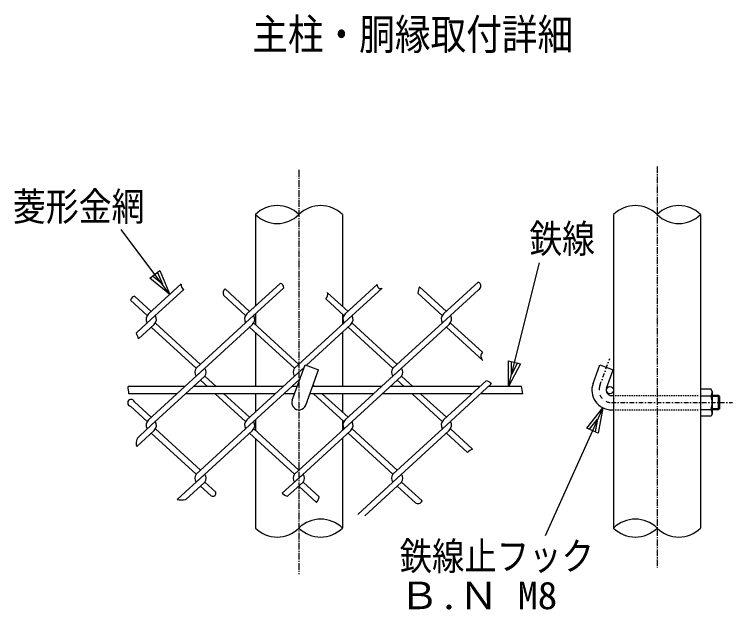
# Model space of a CAD drawing. Units: millimetres, scale not verified. Extents: x -2950 to 2950, y -2100 to 2100.
# Drawn here: x 978 to 1780, y 552 to 1216 of the extents above; entities that cross this region are included whole.
import ezdxf
from ezdxf.enums import TextEntityAlignment as Align

# ---------------------------------------------------------------- set-up
doc = ezdxf.new("R2010")
doc.units = ezdxf.units.MM
doc.header["$LTSCALE"] = 10
for name, pattern in [('USER1', [1.125, 0.75, -0.125, 0.125, -0.125]), ('USER2', [0.26, 0.01, -0.25]), ('USER3', [1.01, 0.5, -0.25, 0.01, -0.25])]:
    doc.linetypes.add(name, pattern=pattern)
doc.layers.add('0-1_1', color=7, linetype='Continuous', lineweight=25)
doc.layers.add('0-2_0', color=7, linetype='Continuous', lineweight=25)
doc.styles.add('ＭＳ ゴシック', font='')
doc.styles.get('ＭＳ ゴシック').set_extended_font_data('MS Gothic')

# ---------------------------------------------------------------- blocks, each defined once
blk = doc.blocks.new('C86')
at = {"layer": '0-1_1', "color": 4}
blk.add_line((9389.4, 17140.2), (9735.3, 18521.2), dxfattribs=at)
blk.add_lwpolyline([(9525.3, 17394.8), (9389.4, 17140.2), (9389.5, 17428.8)], close=True, dxfattribs=at)
blk.add_lwpolyline([(9491.3, 17403.3), (9423.4, 17276), (9423.4, 17420.3)], dxfattribs=at)
blk = doc.blocks.new('C87')
at = {"layer": '0-1_1', "color": 4}
blk.add_line((10442.3, 16903.6), (9800.7, 15475.5), dxfattribs=at)
blk.add_lwpolyline([(10263.7, 16676.9), (10442.3, 16903.6), (10391.4, 16619.5)], close=True, dxfattribs=at)
blk.add_lwpolyline([(10295.6, 16662.5), (10384.9, 16775.9), (10359.5, 16633.9)], dxfattribs=at)
blk = doc.blocks.new('C90')
at = {"layer": '0-1_1', "color": 4}
blk.add_line((22168.3, 18875.2), (21625.2, 19599.4), dxfattribs=at)
blk.add_lwpolyline([(22056.3, 19141.2), (22168.3, 18875.2), (21944.3, 19057.2)], close=True, dxfattribs=at)
blk.add_lwpolyline([(22028.3, 19120.2), (22084.3, 18987.2), (21972.3, 19078.2)], dxfattribs=at)

msp = doc.modelspace()

# ---------------------------------------------------------------- linework, layer by layer
at = {"layer": '0-1_1', "color": 4, "linetype": 'USER1'}
for p, q in [((1696.06, 1046.6), (1696.06, 598.48)), ((1296.06, 1042.68), (1296.06, 591.34))]:
    msp.add_line(p, q, dxfattribs=at)
at = {"layer": '0-1_1'}
for p, q in [((1247.46, 992.92), (1247.46, 890.68)), ((1344.66, 992.92), (1344.66, 890.47)), ((1647.46, 992.92), (1647.46, 642.92)), ((1744.66, 992.92), (1744.66, 642.92)), ((1128.1, 881.97), (1164.56, 915.38)), ((1237.95, 881.97), (1275.07, 915.98)), ((1347.79, 881.97), (1383.51, 914.69)), ((1457.64, 881.97), (1496.35, 917.43)), ((1131.17, 875.99), (1167.52, 909.3)), ((1241.02, 884.78), (1213.61, 909.9)), ((1241.02, 875.99), (1279.16, 910.94)), ((1350.87, 875.99), (1388.95, 910.89)), ((1460.72, 884.78), (1430.78, 912.22)), ((1460.72, 875.99), (1496.54, 908.82)), ((1131.17, 884.78), (1112.51, 901.88)), ((1236.47, 880.16), (1211.77, 902.8)), ((1346.32, 880.16), (1325.94, 898.84)), ((1350.87, 884.78), (1328.04, 905.7)), ((1456.17, 880.16), (1428.88, 905.16)), ((1126.63, 880.16), (1107.86, 897.36)), ((1131.17, 875.99), (1114.54, 860.75)), ((1241.02, 875.99), (1181.3, 821.27)), ((1247.46, 881.89), (1247.46, 870.09)), ((1350.87, 875.99), (1291.15, 821.27)), ((1344.66, 881.68), (1344.66, 870.3)), ((1460.72, 875.99), (1401, 821.27)), ((1134.25, 870.02), (1117.05, 854.26)), ((1131.17, 867.2), (1181.3, 821.27)), ((1135.72, 871.83), (1186.1, 825.66)), ((1244.1, 870.02), (1181.32, 812.5)), ((1241.02, 867.2), (1291.15, 821.27)), ((1245.57, 871.83), (1295.94, 825.66)), ((1353.94, 870.02), (1304.37, 824.59)), ((1350.87, 867.2), (1401, 821.27)), ((1355.42, 871.83), (1405.79, 825.66)), ((1463.79, 870.02), (1401.02, 812.5)), ((1460.72, 867.2), (1501.3, 830.02)), ((1465.26, 871.83), (1500.96, 839.11)), ((1247.46, 861.3), (1247.46, 800.92)), ((1344.66, 861.51), (1344.66, 800.92)), ((1128.1, 763.73), (1190.87, 821.25)), ((1301.89, 822.32), (1291.17, 812.5)), ((1303.58, 780.18), (1317.94, 819.65)), ((1347.79, 763.73), (1410.57, 821.25)), ((1639.57, 798.97), (1647.06, 819.54)), ((1131.17, 757.76), (1190.89, 812.48)), ((1203.51, 800.92), (1190.89, 812.48)), ((1237.95, 763.73), (1291.17, 812.5)), ((1350.87, 757.76), (1410.59, 812.48)), ((1423.2, 800.92), (1410.59, 812.48)), ((1193.92, 800.92), (1186.1, 808.09)), ((1241.02, 757.76), (1297.09, 809.13)), ((1313.36, 800.92), (1311.68, 802.45)), ((1413.61, 800.92), (1405.79, 808.09)), ((1457.64, 763.73), (1505.03, 807.15)), ((1460.72, 757.76), (1510.94, 803.78)), ((1168.68, 800.92), (1105.26, 800.92)), ((1278.53, 800.92), (1178.28, 800.92)), ((1294.1, 800.92), (1288.12, 800.92)), ((1388.38, 800.92), (1311.12, 800.92)), ((1498.23, 800.92), (1397.97, 800.92)), ((1544.6, 800.92), (1507.82, 800.92)), ((1756.5, 797.92), (1744.66, 797.92)), ((1744.66, 797.92), (1744.66, 767.92)), ((1757.66, 795.42), (1756.5, 797.92)), ((1159.95, 792.92), (1106.06, 792.92)), ((1269.8, 792.92), (1169.55, 792.92)), ((1236.47, 761.93), (1202.65, 792.92)), ((1241.02, 766.55), (1212.24, 792.92)), ((1247.46, 792.92), (1247.46, 772.45)), ((1291.19, 792.92), (1279.39, 792.92)), ((1379.65, 792.92), (1308.21, 792.92)), ((1346.32, 761.93), (1312.5, 792.92)), ((1350.87, 766.55), (1322.09, 792.92)), ((1344.66, 792.92), (1344.66, 772.24)), ((1489.5, 792.92), (1389.24, 792.92)), ((1456.17, 761.93), (1422.34, 792.92)), ((1460.72, 766.55), (1431.93, 792.92)), ((1546.06, 792.92), (1499.09, 792.92)), ((1645.21, 790.92), (1647.46, 790.92)), ((1744.66, 790.41), (1756.5, 790.41)), ((1764.46, 790.92), (1757.66, 790.92)), ((1765.66, 789.72), (1764.46, 790.92)), ((1764.46, 790.92), (1764.46, 774.92)), ((1765.66, 789.72), (1765.66, 776.12)), ((1126.63, 761.93), (1108.04, 778.96)), ((1131.17, 766.55), (1112.28, 783.86)), ((1645.21, 774.92), (1647.46, 774.92)), ((1744.66, 775.43), (1756.5, 775.43)), ((1764.46, 774.92), (1757.66, 774.92)), ((1765.66, 776.12), (1764.46, 774.92)), ((1247.46, 763.66), (1247.46, 751.86)), ((1344.66, 763.45), (1344.66, 752.07)), ((1131.17, 757.76), (1117.98, 745.67)), ((1241.02, 757.76), (1181.3, 703.04)), ((1350.87, 757.76), (1291.15, 703.04)), ((1460.72, 757.76), (1401, 703.04)), ((1134.25, 751.79), (1114.91, 734.06)), ((1131.17, 748.97), (1181.3, 703.04)), ((1135.72, 753.59), (1186.1, 707.43)), ((1244.1, 751.79), (1181.32, 694.26)), ((1241.02, 748.97), (1291.15, 703.04)), ((1245.57, 753.59), (1295.94, 707.43)), ((1353.94, 751.79), (1291.17, 694.26)), ((1350.87, 748.97), (1401, 703.04)), ((1355.42, 753.59), (1405.79, 707.43)), ((1463.79, 751.79), (1401.02, 694.26)), ((1460.72, 748.97), (1484.18, 727.46)), ((1465.26, 753.59), (1489.85, 731.06)), ((1247.46, 743.07), (1247.46, 642.92)), ((1344.66, 743.28), (1344.66, 642.92)), ((1160.04, 674.77), (1190.87, 703.02)), ((1277.5, 681.74), (1300.72, 703.02)), ((1361.7, 658.24), (1410.57, 703.02)), ((1169.62, 674.76), (1190.89, 694.25)), ((1203.18, 682.99), (1190.89, 694.25)), ((1283.41, 678.36), (1300.74, 694.25)), ((1318.77, 677.72), (1300.74, 694.25)), ((1369.5, 656.6), (1410.59, 694.25)), ((1433.52, 673.24), (1410.59, 694.25)), ((1198.07, 678.88), (1186.1, 689.85)), ((1315.81, 671.64), (1295.94, 689.85)), ((1426.15, 671.2), (1405.79, 689.85))]:
    msp.add_line(p, q, dxfattribs=at)
at = {"layer": '0-1_1', "color": 4, "linetype": 'USER3'}
for p, q in [((1632.06, 801.71), (1643.17, 832.24)), ((1645.21, 782.92), (1780.44, 782.92))]:
    msp.add_line(p, q, dxfattribs=at)
at = {"layer": '0-1_1', "linetype": 'USER2'}
for p, q in [((1647.46, 790.92), (1744.66, 790.92)), ((1647.46, 774.92), (1744.66, 774.92))]:
    msp.add_line(p, q, dxfattribs=at)
at = {"layer": '0-1_1', "color": 4}
for p, q in [((1765.66, 789.72), (1757.66, 789.72)), ((1765.66, 776.12), (1757.66, 776.12))]:
    msp.add_line(p, q, dxfattribs=at)
at = {"layer": '0-1_1'}
for points in [[(1288.54, 785.66), (1302.91, 825.12), (1317.94, 819.65)], [(1624.54, 804.44), (1632.02, 825.01), (1647.06, 819.54)], [(1757.66, 795.42), (1757.66, 770.42), (1756.5, 767.92), (1744.66, 767.92)]]:
    msp.add_lwpolyline(points, dxfattribs=at)
msp.add_circle((1643.46, 796.92), 4, dxfattribs=at)
at = {"layer": '0-1_1', "color": 4}
for centre, radius, start, end in [((1271.76, 968.4), 34.52, 45.26329, 134.73663), ((1320.36, 968.4), 34.52, 45.26329, 134.73663), ((1671.76, 968.4), 34.52, 45.26329, 134.73663), ((1720.36, 968.4), 34.52, 45.26329, 134.73663), ((1271.76, 1017.44), 34.52, 225.26355, 314.73669), ((1720.36, 1017.44), 34.52, 225.26337, 314.73669), ((1169.92, 914.22), 5.48, 167.87253, 243.97788), ((1274.43, 911.28), 4.74, 355.8866, 82.28421), ((1386.96, 913.84), 3.56, 166.11601, 304.07837), ((1494.77, 913.09), 4.62, 292.60126, 69.99497), ((1217.1, 905.2), 5.85, 126.60717, 204.21182), ((1450.61, 903.1), 21.82, 155.31758, 174.58073), ((1114.74, 894.93), 7.3, 107.75444, 160.57173), ((1320.51, 904.25), 7.67, 315.0863, 10.91983), ((710.59, 700.52), 434.57, 20.7187, 21.63587), ((1505.64, 834.73), 6.41, 136.88495, 227.33714), ((1504.88, 800.02), 7.14, 31.85026, 88.81895), ((990.11, 785.4), 116.19, 3.71096, 7.67615), ((1218.19, 737.22), 332.57, 9.64231, 11.04335), ((1108.64, 782.72), 3.81, 17.28237, 260.90268), ((1124.2, 737.81), 10.03, 128.34595, 201.94916), ((1511.09, 691.35), 45.03, 118.14438, 126.69124), ((1199.77, 681.99), 3.55, 241.29324, 16.34576), ((1164.88, 718.33), 43.83, 263.66666, 276.21576), ((1292.06, 700.33), 23.61, 231.91876, 248.48406), ((1304.77, 680.77), 14.33, 320.42987, 347.72482), ((1428.99, 675.25), 4.95, 234.8794, 336.00775), ((1320.36, 618.4), 34.52, 45.26356, 134.73663), ((1671.76, 618.4), 34.52, 45.26329, 134.73663), ((1271.76, 667.44), 34.52, 225.26337, 314.73669), ((1320.36, 667.44), 34.52, 225.26337, 314.73669), ((1671.76, 667.44), 34.52, 225.26364, 314.73679), ((1720.36, 667.44), 34.52, 225.26364, 314.73679)]:
    msp.add_arc(centre, radius, start, end, dxfattribs=at)
at = {"layer": '0-1_1'}
for centre, radius, start, end in [((1133.57, 875.99), 8.1, 132.49985, 210.96317), ((1128.78, 875.99), 8.1, 312.49994, 30.96311), ((1243.42, 875.99), 8.1, 132.49965, 210.96317), ((1238.62, 875.99), 8.1, 312.50012, 30.96311), ((1353.27, 875.99), 8.1, 132.49965, 210.96317), ((1348.47, 875.99), 8.1, 312.50012, 30.96311), ((1463.11, 875.99), 8.1, 132.49965, 210.96317), ((1458.32, 875.99), 8.1, 312.50012, 30.96311), ((1186.1, 816.88), 6.48, 137.49927, 222.4995), ((1186.1, 816.88), 6.48, 317.50058, 42.50064), ((1295.94, 816.88), 6.48, 137.49927, 222.49973), ((1295.94, 816.88), 6.48, 34.95305, 42.50065), ((1405.79, 816.88), 6.48, 137.49927, 222.49973), ((1405.79, 816.88), 6.48, 317.50034, 42.50064), ((1645.21, 796.92), 22, 160.00006, 270), ((1645.21, 796.92), 6, 159.99977, 270), ((1746.23, 795.42), 11.43, 334.02042, 0), ((1732.76, 782.92), 24.9, 342.48389, 17.51721), ((1296.06, 782.92), 8, 159.99965, 339.99972), ((1746.23, 770.42), 11.43, 0, 25.97959), ((1133.57, 757.76), 8.1, 132.49985, 210.96317), ((1243.42, 757.76), 8.1, 132.49965, 210.96317), ((1353.27, 757.76), 8.1, 132.49965, 210.96317), ((1463.11, 757.76), 8.1, 132.49965, 210.96317), ((1128.78, 757.76), 8.1, 312.49994, 30.96311), ((1238.62, 757.76), 8.1, 312.50012, 30.96311), ((1348.47, 757.76), 8.1, 312.50012, 30.96311), ((1458.32, 757.76), 8.1, 312.50012, 30.96311), ((1186.1, 698.64), 6.48, 137.49927, 222.4995), ((1186.1, 698.64), 6.48, 317.50058, 42.50064), ((1295.94, 698.64), 6.48, 137.49927, 222.49973), ((1295.94, 698.64), 6.48, 317.50034, 42.50064), ((1405.79, 698.64), 6.48, 137.49927, 222.49973), ((1405.79, 698.64), 6.48, 317.50034, 42.50064)]:
    msp.add_arc(centre, radius, start, end, dxfattribs=at)
at = {"layer": '0-1_1', "color": 4, "linetype": 'USER3'}
msp.add_arc((1645.21, 796.92), 14, 160.00006, 270, dxfattribs=at)

# ---------------------------------------------------------------- block references
at = {"layer": '0-2_0', "xscale": 0.1, "yscale": 0.1}
for name, p in [('C90', (-1064.86, -983.68)), ('C86', (591.1, -913.1)), ('C87', (591.1, -913.1))]:
    msp.add_blockref(name, p, dxfattribs=at)

# ---------------------------------------------------------------- texts
at = {"layer": '0-1_1', "color": 4, "style": 'ＭＳ ゴシック'}
for s, height, width, p in [('主柱・胴縁取付詳細', 34.34, 0.85, (1243.96, 1166.61)), ('菱形金網', 31.7, 0.85, (976.58, 976.51)), ('鉄線', 31.6, 0.85, (1553.44, 940.69)), ('鉄線止フック', 31.18, 0.85, (1408.56, 586.62)), ('Ｂ.Ｎ M8', 30.78, 1.05, (1408.56, 543.16))]:
    msp.add_text(s, height=height, dxfattribs=dict(at, width=width)).set_placement(p, align=Align.BOTTOM_LEFT)

doc.saveas('drawing.dxf')
